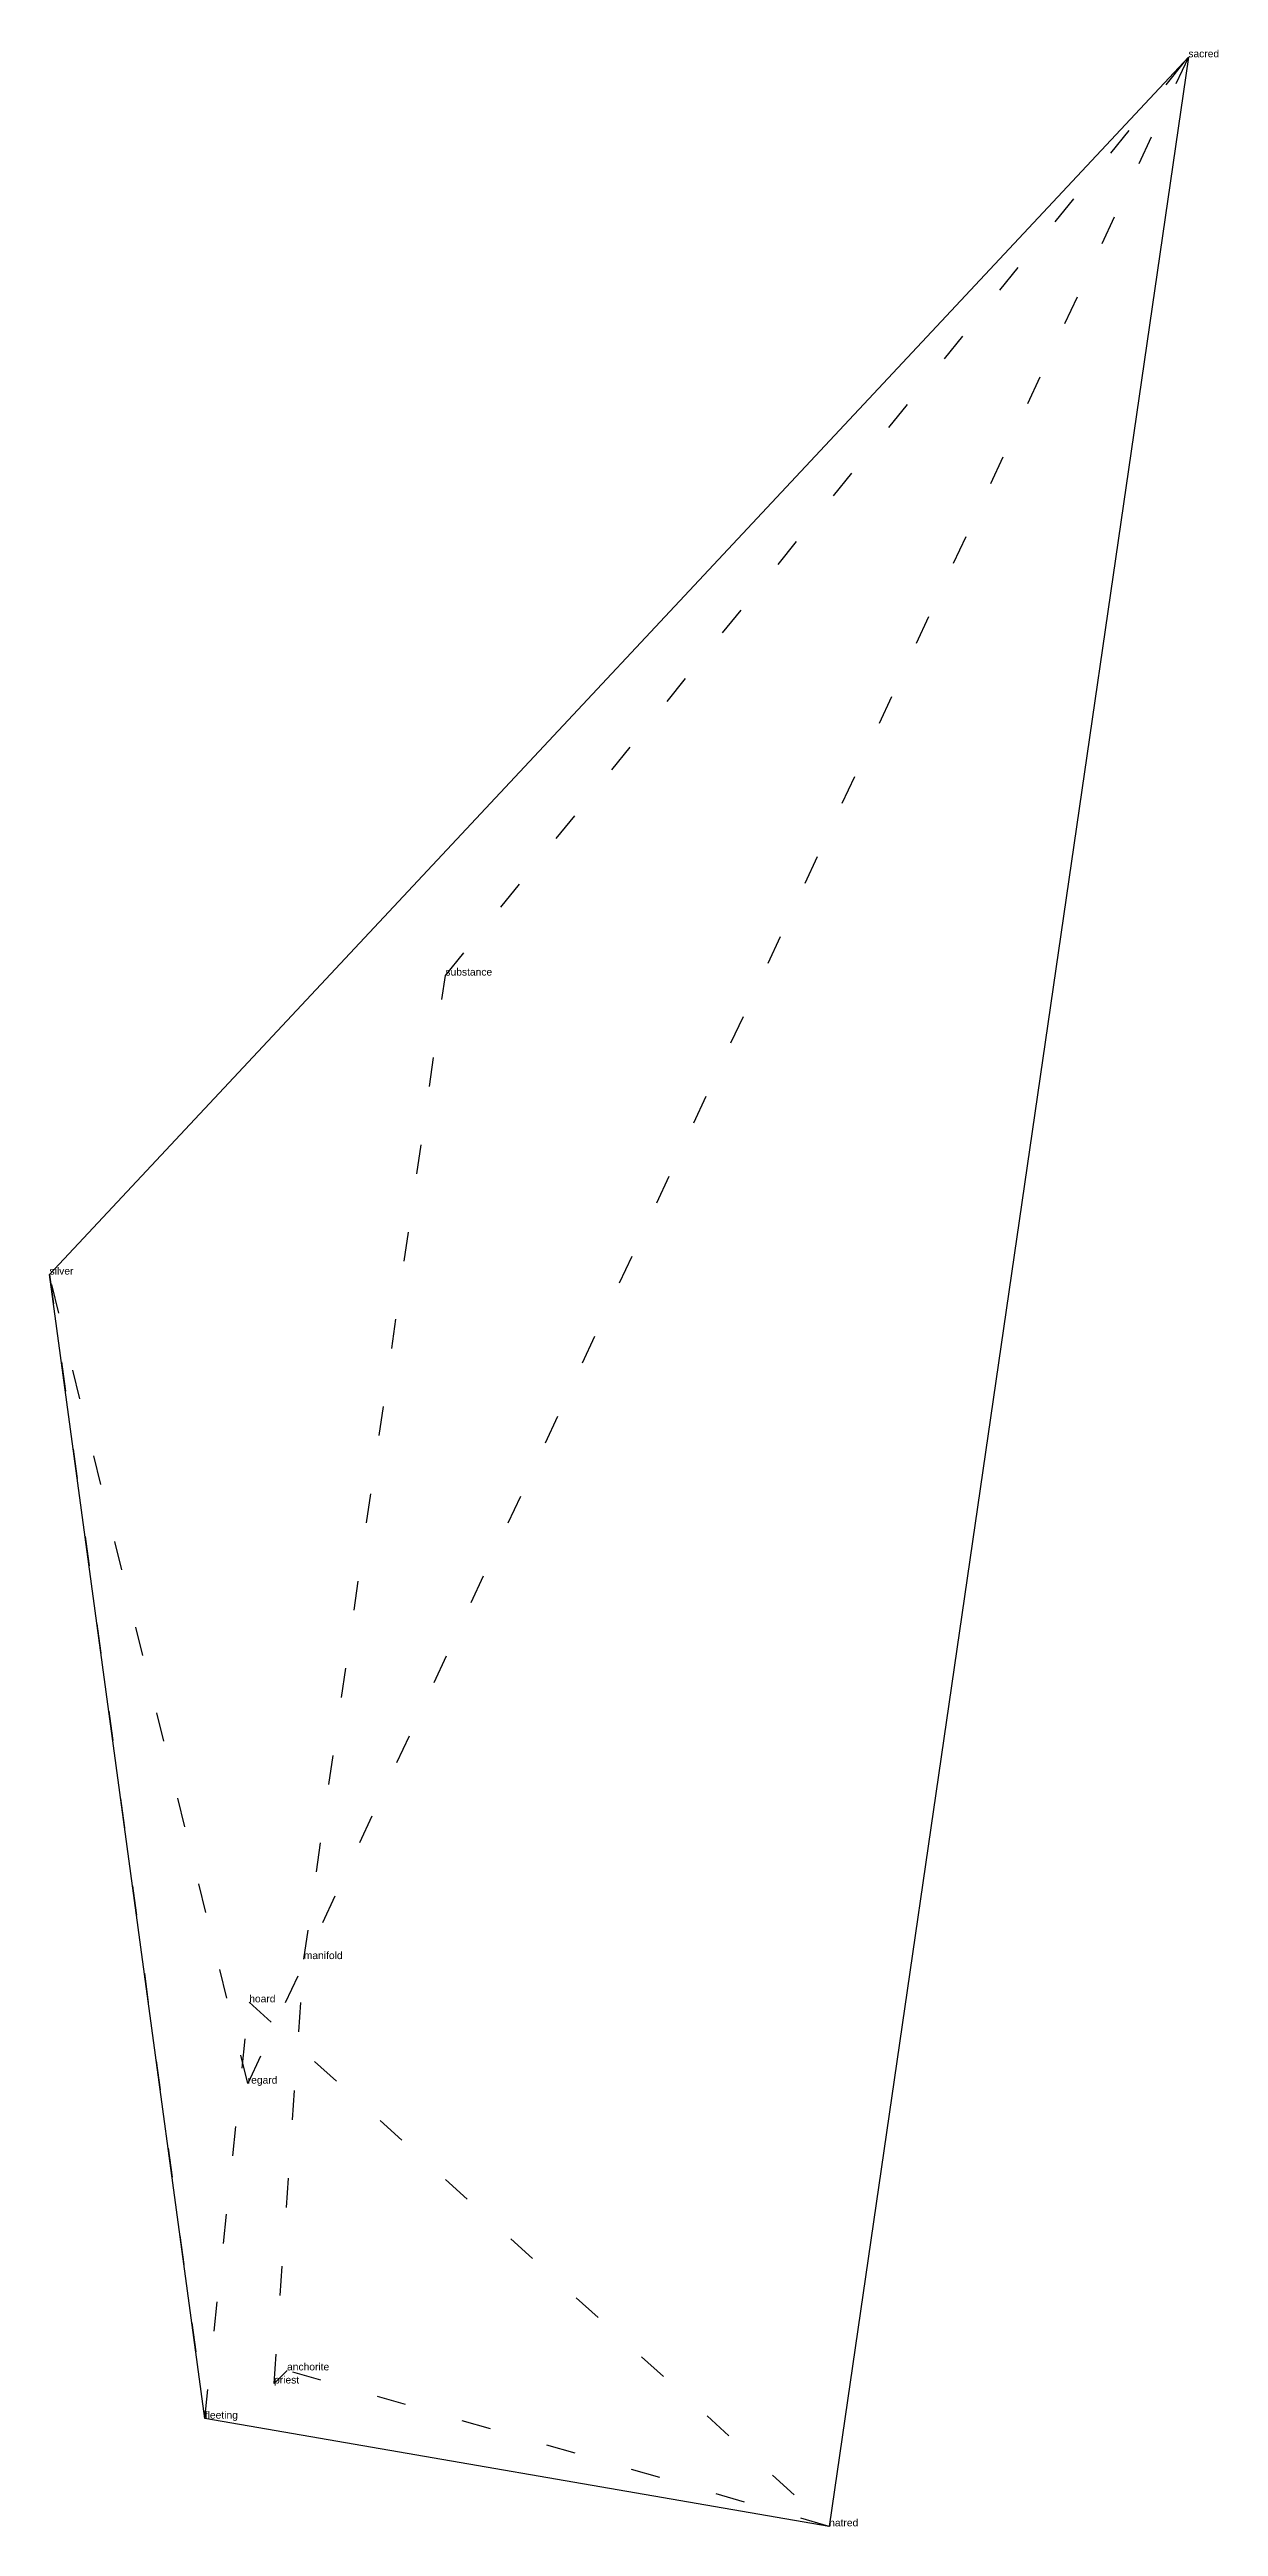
# Model space of a CAD drawing. Extents: x -4.78 to -0.8, y -4.17 to 4.26.
import ezdxf

# ---------------------------------------------------------------- set-up
doc = ezdxf.new("R2010")
doc.units = 0
doc.linetypes.add('DOT', pattern=[0.2, 0, -0.2])
doc.layers.add('TEXT', color=1, linetype='CONTINUOUS')
doc.styles.get("Standard").update_dxf_attribs({"font": 'arial.ttf'})

msp = doc.modelspace()

# ---------------------------------------------------------------- linework, layer by layer
at = {"layer": 'INTERNAL', "linetype": 'DOT'}
msp.add_polyline3d([(-2.1233, -4.1676, 0), (-3.9685, -3.6368, 0), (-4.0127, -3.6813, 0), (-3.9114, -2.2369, 0), (-3.4295, 1.1106, 0), (-0.9008, 4.236, 0), (-4.1023, -2.6608, 0), (-4.777, 0.0929, 0), (-4.2485, -3.801, 0), (-4.0973, -2.384, 0), (-2.1233, -4.1676, 0)], close=True, dxfattribs=at)
at = {"layer": 'OUTLINE', "linetype": 'CONTINUOUS'}
msp.add_polyline3d([(-2.1233, -4.1676, 0), (-4.2485, -3.801, 0), (-4.777, 0.0929, 0), (-0.9008, 4.236, 0), (-2.1233, -4.1676, 0)], close=True, dxfattribs=at)

# ---------------------------------------------------------------- texts
at = {"layer": 'TEXT'}
for s, p in [('sacred', (-0.9008, 4.236)), ('substance', (-3.4295, 1.1106)), ('silver', (-4.777, 0.0929)), ('manifold', (-3.9114, -2.2369)), ('hoard', (-4.0973, -2.384)), ('regard', (-4.1023, -2.6608)), ('anchorite', (-3.9685, -3.6368)), ('priest', (-4.0127, -3.6813)), ('fleeting', (-4.2485, -3.801)), ('hatred', (-2.1233, -4.1676))]:
    msp.add_text(s, height=0.025, dxfattribs=at).set_placement(p)

doc.saveas('drawing.dxf')
